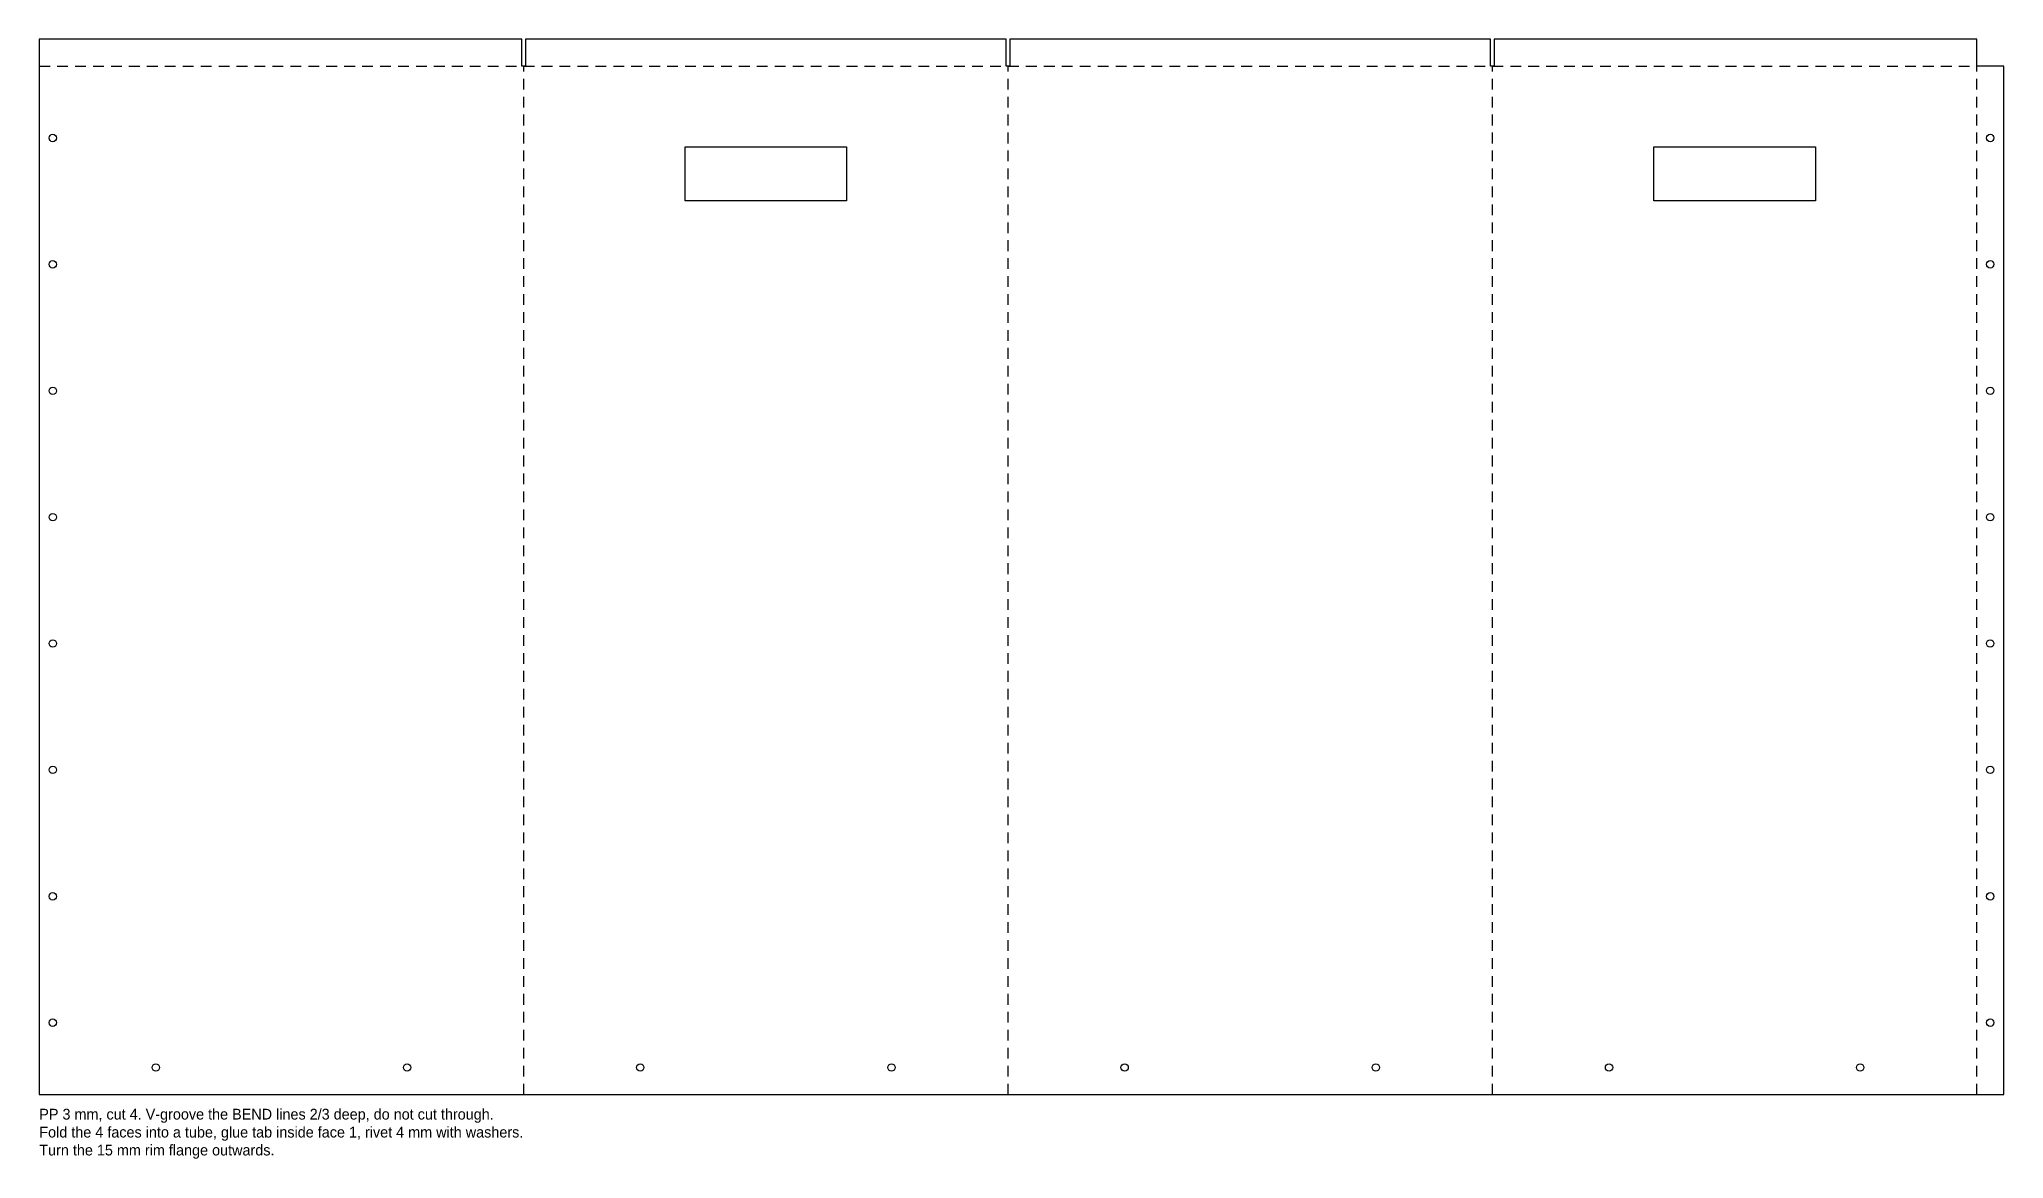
# Model space of a CAD drawing. Header units: millimetres. Extents: x 0 to 1095, y -36 to 588.
import ezdxf

# ---------------------------------------------------------------- set-up
doc = ezdxf.new("R2010")
doc.units = ezdxf.units.MM
doc.linetypes.add('DASHED', pattern=[10, 6, -4])
for name, color, linetype in [('BEND', 1, 'Continuous'), ('CUT', 7, 'Continuous'), ('NOTE', 3, 'Continuous')]:
    doc.layers.add(name, color=color, linetype=linetype)

msp = doc.modelspace()

# ---------------------------------------------------------------- linework, layer by layer
at = {"layer": 'BEND', "linetype": 'DASHED'}
for p, q in [((0, 573), (1080, 573)), ((270, 0), (270, 573)), ((540, 0), (540, 573)), ((810, 0), (810, 573)), ((1080, 0), (1080, 573))]:
    msp.add_line(p, q, dxfattribs=at)
at = {"layer": 'CUT'}
for p, q in [((269, 588), (0, 588)), ((0, 588), (0, 0)), ((269, 573), (269, 588)), ((539, 588), (271, 588)), ((271, 588), (271, 573)), ((539, 573), (539, 588)), ((809, 588), (541, 588)), ((541, 588), (541, 573)), ((809, 573), (809, 588)), ((1080, 588), (811, 588)), ((811, 588), (811, 573)), ((1080, 573), (1080, 588)), ((271, 573), (269, 573)), ((541, 573), (539, 573)), ((811, 573), (809, 573)), ((1095, 573), (1080, 573)), ((1095, 0), (1095, 573)), ((360, 498), (360, 528)), ((360, 528), (450, 528)), ((450, 528), (450, 498)), ((900, 498), (900, 528)), ((900, 528), (990, 528)), ((990, 528), (990, 498)), ((450, 498), (360, 498)), ((990, 498), (900, 498)), ((0, 0), (1095, 0))]:
    msp.add_line(p, q, dxfattribs=at)
for centre in [(7.5, 533), (1087.5, 533), (7.5, 462.6), (1087.5, 462.6), (7.5, 392.1), (1087.5, 392.1), (7.5, 321.7), (1087.5, 321.7), (7.5, 251.3), (1087.5, 251.3), (7.5, 180.9), (1087.5, 180.9), (7.5, 110.4), (1087.5, 110.4), (7.5, 40), (1087.5, 40), (65, 15), (205, 15), (335, 15), (475, 15), (605, 15), (745, 15), (875, 15), (1015, 15)]:
    msp.add_circle(centre, 2.05, dxfattribs=at)

# ---------------------------------------------------------------- texts
at = {"layer": 'NOTE'}
for s, p in [('PP 3 mm, cut 4. V-groove the BEND lines 2/3 deep, do not cut through.', (0, -14)), ('Fold the 4 faces into a tube, glue tab inside face 1, rivet 4 mm with washers.', (0, -24)), ('Turn the 15 mm rim flange outwards.', (0, -34))]:
    msp.add_text(s, height=6, dxfattribs=at).set_placement(p)

doc.saveas('drawing.dxf')
